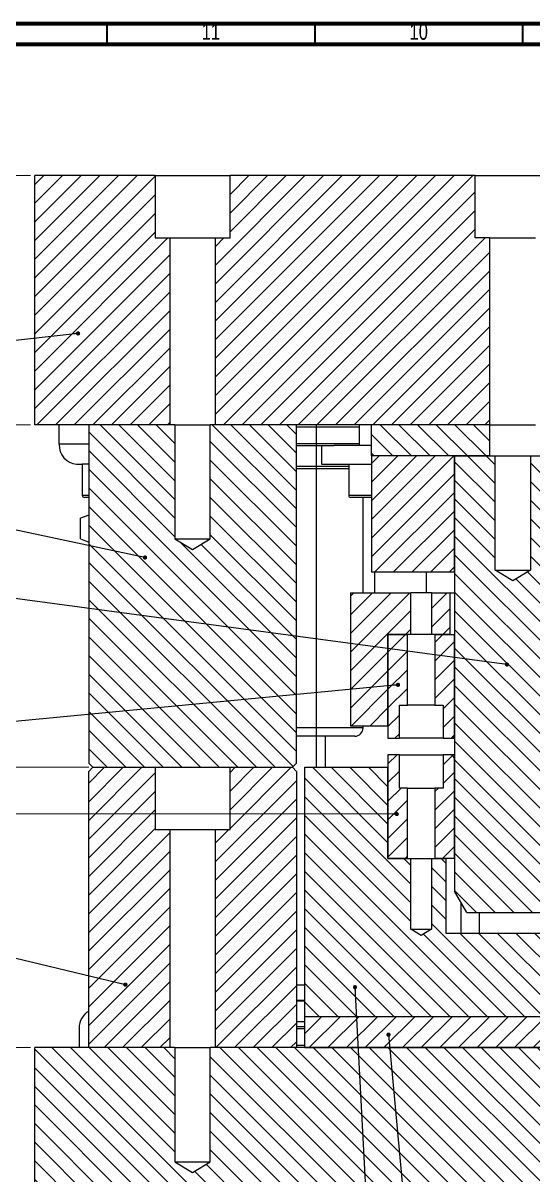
# Model space of a CAD drawing. Header units: millimetres. Extents: x 5 to 1533, y -1183 to 895.
# Drawn here: x 929.7 to 1052.4, y 617.7 to 895.1 of the extents above; entities that cross this region are included whole.
import ezdxf

# ---------------------------------------------------------------- set-up
doc = ezdxf.new("R2010")
doc.units = ezdxf.units.MM
doc.styles.add('SLDTEXTSTYLE13', font='TXT', dxfattribs={"width": 0.75})
doc.dimstyles.new('SLDDIMSTYLE0', dxfattribs={"dimtxt": 3.5, "dimasz": 3.302, "dimexe": 0, "dimexo": 0.0625, "dimgap": 0.875, "dimtad": 1, "dimrnd": 1e-09, "dimzin": 12, "dimdsep": 46, "dimtxsty": 'SLDTEXTSTYLE13', "dimsah": 1, "dimcen": 0.09, "dimadec": 0, "dimazin": 3, "dimtfac": 1, "dimtofl": 0, "dimtmove": 0, "dimatfit": 3, "dimfxl": 1, "dimfrac": 2, "dimtolj": 1, "dimtzin": 12, "dimarcsym": 0})
doc.dimstyles.new('SLDDIMSTYLE2', dxfattribs={"dimtxt": 0.18, "dimasz": 1.016, "dimexe": 0, "dimexo": 0.0625, "dimgap": 0, "dimtad": 0, "dimtih": 1, "dimtoh": 1, "dimdec": 0, "dimrnd": 1e-09, "dimzin": 0, "dimdsep": 46, "dimtxsty": 'Standard', "dimblk1": 'DOT', "dimblk2": 'DOT', "dimsah": 1, "dimcen": 0.09, "dimadec": 0, "dimazin": 0, "dimtfac": 1.016, "dimtdec": 0, "dimtofl": 0, "dimtmove": 0, "dimatfit": 3, "dimldrblk": 'DOT', "dimfxl": 1, "dimfrac": 2, "dimtolj": 1, "dimtzin": 0, "dimarcsym": 0})

# ---------------------------------------------------------------- blocks, each defined once
blk = doc.blocks.new('_D_7')
at = {"color": 7, "linetype": 'Continuous', "lineweight": 18}
for p, q in [((931.52, 648.36), (859.52, 648.36)), ((860.52, 588.36), (860.52, 648.36)), ((1411.52, 588.36), (859.52, 588.36))]:
    blk.add_line(p, q, dxfattribs=at)
for points in [[(860.52, 648.36), (860.02, 645.06), (861.03, 645.06)], [(860.52, 588.36), (861.03, 591.66), (860.02, 591.66)]]:
    blk.add_solid(points, dxfattribs=at)
at = {"color": 7, "linetype": 'Continuous', "lineweight": 18, "insert": (856.01, 619.58), "char_height": 3.5, "attachment_point": 1, "rotation": 90, "style": 'SLDTEXTSTYLE13'}
blk.add_mtext('60', dxfattribs=at)
blk = doc.blocks.new('_D_8')
at = {"color": 7, "linetype": 'Continuous', "lineweight": 18}
for p, q in [((945.52, 715.86), (859.52, 715.86)), ((860.52, 715.86), (860.52, 648.36)), ((931.52, 648.36), (859.52, 648.36))]:
    blk.add_line(p, q, dxfattribs=at)
for points in [[(860.52, 715.86), (860.02, 712.56), (861.03, 712.56)], [(860.52, 648.36), (861.03, 651.66), (860.02, 651.66)]]:
    blk.add_solid(points, dxfattribs=at)
at = {"color": 7, "linetype": 'Continuous', "lineweight": 18, "insert": (856.01, 677.31), "char_height": 3.5, "attachment_point": 1, "rotation": 90, "style": 'SLDTEXTSTYLE13'}
blk.add_mtext('67,50', dxfattribs=at)
blk = doc.blocks.new('_D_9')
at = {"color": 7, "linetype": 'Continuous', "lineweight": 18}
for p, q in [((931.52, 798.36), (859.52, 798.36)), ((860.52, 798.36), (860.52, 715.86)), ((945.52, 715.86), (859.52, 715.86))]:
    blk.add_line(p, q, dxfattribs=at)
for points in [[(860.52, 798.36), (860.02, 795.06), (861.03, 795.06)], [(860.52, 715.86), (861.03, 719.16), (860.02, 719.16)]]:
    blk.add_solid(points, dxfattribs=at)
at = {"color": 7, "linetype": 'Continuous', "lineweight": 18, "insert": (856.01, 753.95), "char_height": 3.5, "attachment_point": 1, "rotation": 90, "style": 'SLDTEXTSTYLE13'}
blk.add_mtext('82,50', dxfattribs=at)
blk = doc.blocks.new('_D_10')
at = {"color": 7, "linetype": 'Continuous', "lineweight": 18}
for p, q in [((931.52, 858.36), (859.52, 858.36)), ((860.52, 798.36), (860.52, 858.36)), ((931.52, 798.36), (859.52, 798.36))]:
    blk.add_line(p, q, dxfattribs=at)
for points in [[(860.52, 858.36), (860.02, 855.06), (861.03, 855.06)], [(860.52, 798.36), (861.03, 801.66), (860.02, 801.66)]]:
    blk.add_solid(points, dxfattribs=at)
at = {"color": 7, "linetype": 'Continuous', "lineweight": 18, "insert": (856.01, 828.33), "char_height": 3.5, "attachment_point": 1, "rotation": 90, "style": 'SLDTEXTSTYLE13'}
blk.add_mtext('60', dxfattribs=at)
blk = doc.blocks.new('_D_11')
at = {"color": 7, "linetype": 'Continuous', "lineweight": 18}
for p, q in [((931.52, 858.36), (847.52, 858.36)), ((848.52, 858.36), (848.52, 468.36)), ((881.52, 468.36), (847.52, 468.36))]:
    blk.add_line(p, q, dxfattribs=at)
for points in [[(848.52, 858.36), (848.02, 855.06), (849.03, 855.06)], [(848.52, 468.36), (849.03, 471.66), (848.02, 471.66)]]:
    blk.add_solid(points, dxfattribs=at)
at = {"color": 7, "linetype": 'Continuous', "lineweight": 18, "insert": (844.01, 665.69), "char_height": 3.5, "attachment_point": 1, "rotation": 90, "style": 'SLDTEXTSTYLE13'}
blk.add_mtext('390', dxfattribs=at)
blk = doc.blocks.new('_Dot')
at = {"color": 0, "linetype": 'ByBlock', "lineweight": -2}
blk.add_line((-0.5, 0), (-1, 0), dxfattribs=at)
at = {"color": 0, "linetype": 'ByBlock', "const_width": 0.5}
blk.add_lwpolyline([(-0.25, 0, 1), (0.25, 0, 1)], format="xyb", close=True, dxfattribs=at)

msp = doc.modelspace()

# ---------------------------------------------------------------- hatches: boundary and pattern name
at = {"linetype": 'Continuous', "lineweight": 18}
h = msp.add_hatch(dxfattribs=at)
h.set_pattern_fill('ANSI31', style=0)
h.paths.add_polyline_path([(932.524, 858.363), (932.524, 798.363), (965.024, 798.363), (965.024, 843.363), (961.524, 843.363), (961.524, 858.363)], flags=0)
h = msp.add_hatch(dxfattribs=at)
h.set_pattern_fill('ANSI31', style=0)
h.paths.add_polyline_path([(976.024, 798.363), (1042.024, 798.363), (1042.024, 843.363), (1038.524, 843.363), (1038.524, 858.363), (979.524, 858.363), (979.524, 843.363), (976.024, 843.363)], flags=0)
h = msp.add_hatch(dxfattribs=at)
h.set_pattern_fill('ANSI31', angle=90, style=0)
h.paths.add_polyline_path([(945.524, 798.363), (945.524, 716.863), (946.524, 715.863), (994.524, 715.863), (995.524, 716.863), (995.524, 798.363), (974.774, 798.363), (974.774, 770.863), (970.524, 768.309), (966.274, 770.863), (966.274, 798.363)], flags=0)
h = msp.add_hatch(dxfattribs=at)
h.set_pattern_fill('ANSI31', angle=90, style=0)
h.paths.add_polyline_path([(1013.524, 790.863), (1042.024, 790.863), (1042.024, 798.363), (1013.524, 798.363)], flags=0)
h = msp.add_hatch(dxfattribs=at)
h.set_pattern_fill('ANSI31', style=0)
h.paths.add_polyline_path([(1033.524, 790.863), (1013.524, 790.863), (1013.524, 762.863), (1033.524, 762.863)], flags=0)
h = msp.add_hatch(dxfattribs=at)
h.set_pattern_fill('ANSI31', angle=90, style=0)
h.paths.add_polyline_path([(1043.274, 790.863), (1033.524, 790.863), (1033.524, 686.059), (1036.524, 680.863), (1058.524, 680.863), (1061.524, 686.059), (1061.524, 790.863), (1051.774, 790.863), (1051.774, 763.363), (1047.524, 760.809), (1043.274, 763.363)], flags=0)
h = msp.add_hatch(dxfattribs=at)
h.set_pattern_fill('ANSI31', style=0)
h.paths.add_polyline_path([(1023.024, 757.863), (1008.524, 757.863), (1008.524, 725.863), (1017.524, 725.863), (1017.524, 747.863), (1023.024, 747.863)], flags=0)
h = msp.add_hatch(dxfattribs=at)
h.set_pattern_fill('ANSI31', style=0)
h.paths.add_polyline_path([(1032.524, 757.863), (1028.024, 757.863), (1028.024, 747.863), (1032.524, 747.863)], flags=0)
h = msp.add_hatch(dxfattribs=at)
h.set_pattern_fill('ANSI31', style=0)
h.paths.add_polyline_path([(1022.224, 747.863), (1017.524, 747.863), (1017.524, 722.863), (1020.274, 722.863), (1020.274, 730.863), (1022.224, 730.863)], flags=0)
h = msp.add_hatch(dxfattribs=at)
h.set_pattern_fill('ANSI31', style=0)
edge = h.paths.add_edge_path(flags=0)
edge.add_line((1033.524, 747.863), (1028.824, 747.863))
edge.add_line((1028.824, 747.863), (1028.824, 730.863))
edge.add_line((1028.824, 730.863), (1030.774, 730.863))
edge.add_line((1030.774, 730.863), (1030.774, 722.863))
edge.add_line((1030.774, 722.863), (1032.524, 722.863))
edge.add_arc((1032.524, 723.863), 1, 270, 360)
edge.add_line((1033.524, 723.863), (1033.524, 747.863))
h = msp.add_hatch(dxfattribs=at)
h.set_pattern_fill('ANSI31', style=0)
h.paths.add_polyline_path([(1020.274, 718.863), (1017.524, 718.863), (1017.524, 693.863), (1022.224, 693.863), (1022.224, 710.863), (1020.274, 710.863)], flags=0)
h = msp.add_hatch(dxfattribs=at)
h.set_pattern_fill('ANSI31', style=0)
edge = h.paths.add_edge_path(flags=0)
edge.add_line((1028.824, 693.863), (1033.524, 693.863))
edge.add_line((1033.524, 693.863), (1033.524, 717.863))
edge.add_arc((1032.524, 717.863), 1, 0, 90)
edge.add_line((1032.524, 718.863), (1030.774, 718.863))
edge.add_line((1030.774, 718.863), (1030.774, 710.863))
edge.add_line((1030.774, 710.863), (1028.824, 710.863))
edge.add_line((1028.824, 710.863), (1028.824, 693.863))
h = msp.add_hatch(dxfattribs=at)
h.set_pattern_fill('ANSI31', style=0)
h.paths.add_polyline_path([(961.524, 715.863), (946.524, 715.863), (945.524, 714.863), (945.524, 648.363), (965.024, 648.363), (965.024, 700.863), (961.524, 700.863)], flags=0)
h = msp.add_hatch(dxfattribs=at)
h.set_pattern_fill('ANSI31', style=0)
h.paths.add_polyline_path([(994.524, 715.863), (979.524, 715.863), (979.524, 700.863), (976.024, 700.863), (976.024, 648.363), (995.524, 648.363), (995.524, 714.863)], flags=0)
h = msp.add_hatch(dxfattribs=at)
h.set_pattern_fill('ANSI31', angle=90, style=0)
h.paths.add_polyline_path([(997.524, 715.863), (997.524, 655.863), (1064.524, 655.863), (1064.524, 675.863), (1031.524, 675.863), (1031.524, 693.863), (1028.024, 693.863), (1028.024, 676.863), (1025.524, 675.361), (1023.024, 676.863), (1023.024, 693.863), (1017.524, 693.863), (1017.524, 715.863)], flags=0)
h = msp.add_hatch(dxfattribs=at)
h.set_pattern_fill('ANSI31', style=0)
h.paths.add_polyline_path([(1072.274, 655.863), (997.524, 655.863), (997.524, 648.363), (1072.274, 648.363)], flags=0)
h = msp.add_hatch(dxfattribs=at)
h.set_pattern_fill('ANSI31', angle=90, style=0)
h.paths.add_polyline_path([(932.524, 588.363), (1292.024, 588.363), (1292.024, 626.363), (1295.774, 626.363), (1295.774, 648.363), (1285.524, 648.363), (1285.524, 610.863), (1251.524, 610.863), (1251.524, 648.363), (1079.924, 648.363), (1079.924, 626.113), (1076.524, 624.07), (1073.124, 626.113), (1073.124, 648.363), (974.774, 648.363), (974.774, 620.863), (970.524, 618.309), (966.274, 620.863), (966.274, 648.363), (932.524, 648.363)], flags=0)

# ---------------------------------------------------------------- linework, layer by layer
at = {"color": 7, "linetype": 'Continuous', "lineweight": 70}
for p, q in [((5, 895), (1495, 895)), ((10, 890), (1490, 890))]:
    msp.add_line(p, q, dxfattribs=at)
at = {"color": 7, "linetype": 'Continuous', "lineweight": 35}
for p, q in [((950, 890), (950, 895)), ((1000, 890), (1000, 895)), ((1050, 890), (1050, 895))]:
    msp.add_line(p, q, dxfattribs=at)
at = {"color": 7, "linetype": 'Continuous', "lineweight": 25}
for p, q in [((961.524, 858.363), (932.524, 858.363)), ((932.524, 798.363), (932.524, 858.363)), ((961.524, 858.363), (961.524, 843.363)), ((961.524, 858.363), (979.524, 858.363)), ((979.524, 843.363), (979.524, 858.363)), ((1038.524, 858.363), (979.524, 858.363)), ((1038.524, 843.363), (1038.524, 858.363)), ((1038.524, 858.363), (1056.524, 858.363)), ((961.524, 843.363), (965.024, 843.363)), ((965.024, 843.363), (965.024, 798.363)), ((965.024, 843.363), (976.024, 843.363)), ((976.024, 798.363), (976.024, 843.363)), ((976.024, 843.363), (979.524, 843.363)), ((1042.024, 843.363), (1038.524, 843.363)), ((1042.024, 798.363), (1042.024, 843.363)), ((1042.024, 843.363), (1053.024, 843.363)), ((965.024, 798.363), (932.524, 798.363)), ((938.452, 793.663), (938.452, 798.363)), ((945.524, 798.363), (945.524, 716.863)), ((966.274, 798.363), (945.524, 798.363)), ((966.274, 798.363), (966.274, 770.863)), ((966.274, 798.363), (974.774, 798.363)), ((974.774, 770.863), (974.774, 798.363)), ((995.524, 798.363), (974.774, 798.363)), ((1042.024, 798.363), (976.024, 798.363)), ((995.524, 716.863), (995.524, 798.363)), ((995.524, 797.863), (1000.272, 797.863)), ((1000.272, 798.363), (1000.272, 797.863)), ((1000.272, 797.863), (1010.567, 797.863)), ((1000.272, 797.863), (1000.272, 793.863)), ((1010.567, 798.363), (1010.567, 793.363)), ((1013.524, 790.863), (1013.524, 798.363)), ((1042.024, 798.363), (1013.524, 798.363)), ((1042.024, 798.363), (1053.024, 798.363)), ((1042.024, 790.863), (1042.024, 798.363)), ((995.524, 793.863), (1000.272, 793.863)), ((1000.272, 793.863), (1010.567, 793.863)), ((1000.272, 793.863), (1000.272, 793.363)), ((995.524, 793.363), (1000.272, 793.363)), ((1000.272, 793.363), (1004.498, 793.363)), ((1000.272, 793.363), (1000.272, 788.399)), ((1001.499, 793.363), (1001.499, 788.863)), ((1013.524, 793.363), (1004.498, 793.363)), ((1013.524, 790.863), (1013.524, 762.863)), ((1033.524, 790.863), (1013.524, 790.863)), ((1042.024, 790.863), (1013.524, 790.863)), ((1033.524, 790.863), (1033.524, 686.059)), ((1033.524, 790.863), (1043.274, 790.863)), ((1033.524, 762.863), (1033.524, 790.863)), ((1043.274, 763.363), (1043.274, 790.863)), ((1043.274, 790.863), (1051.774, 790.863)), ((1051.774, 790.863), (1051.774, 763.363)), ((1051.774, 790.863), (1061.524, 790.863)), ((942.609, 788.863), (943.981, 788.863)), ((943.981, 788.863), (943.981, 781.363)), ((945.524, 788.863), (943.981, 788.863)), ((995.524, 788.399), (1000.272, 788.399)), ((1000.272, 788.399), (1008.067, 788.399)), ((1000.272, 788.399), (1000.272, 787.863)), ((1001.499, 788.863), (1013.524, 788.863)), ((1008.067, 788.863), (1008.067, 781.363)), ((995.524, 787.863), (1000.272, 787.863)), ((1000.272, 787.863), (1008.067, 787.863)), ((1000.272, 787.863), (1000.272, 725.363)), ((1011.524, 757.863), (1011.524, 780.863)), ((1013.524, 780.863), (1011.567, 780.863)), ((945.524, 776.613), (943.524, 775.863)), ((943.524, 770.863), (943.524, 775.863)), ((943.524, 770.863), (945.524, 770.113)), ((966.274, 770.863), (970.524, 768.309)), ((966.274, 770.863), (974.774, 770.863)), ((970.524, 768.309), (974.774, 770.863)), ((1047.524, 760.809), (1043.274, 763.363)), ((1043.274, 763.363), (1051.774, 763.363)), ((1051.774, 763.363), (1047.524, 760.809)), ((1033.524, 762.863), (1013.524, 762.863)), ((1014.274, 762.863), (1014.274, 757.863)), ((1026.774, 757.863), (1026.774, 762.863)), ((1008.524, 757.863), (1008.524, 725.863)), ((1008.524, 757.863), (1023.024, 757.863)), ((1023.024, 747.863), (1023.024, 757.863)), ((1028.024, 757.863), (1023.024, 757.863)), ((1028.024, 757.863), (1028.024, 747.863)), ((1028.024, 757.863), (1032.524, 757.863)), ((1032.524, 747.863), (1032.524, 757.863)), ((1032.524, 757.863), (1033.524, 757.863)), ((1023.024, 747.863), (1017.524, 747.863)), ((1017.524, 725.863), (1017.524, 747.863)), ((1017.524, 747.863), (1022.224, 747.863)), ((1017.524, 747.863), (1017.524, 722.863)), ((1022.224, 730.863), (1022.224, 747.863)), ((1028.024, 747.863), (1023.024, 747.863)), ((1032.524, 747.863), (1028.024, 747.863)), ((1028.824, 747.863), (1028.824, 730.863)), ((1028.824, 747.863), (1033.524, 747.863)), ((1033.524, 723.863), (1033.524, 747.863)), ((1020.274, 730.863), (1022.224, 730.863)), ((1020.274, 722.863), (1020.274, 730.863)), ((1028.824, 730.863), (1022.224, 730.863)), ((1028.824, 730.863), (1030.774, 730.863)), ((1030.774, 730.863), (1030.774, 722.863)), ((1008.524, 725.863), (1017.524, 725.863)), ((1011.524, 725.363), (1011.524, 725.863)), ((1000.272, 723.21), (1000.272, 715.863)), ((1002.524, 715.863), (1002.524, 723.363)), ((1017.524, 722.863), (1020.274, 722.863)), ((1030.774, 722.863), (1020.274, 722.863)), ((1030.774, 722.863), (1032.524, 722.863)), ((1032.524, 722.863), (1033.524, 722.863)), ((1017.524, 718.863), (1017.524, 693.863)), ((1020.274, 718.863), (1017.524, 718.863)), ((1020.274, 710.863), (1020.274, 718.863)), ((1020.274, 718.863), (1030.774, 718.863)), ((1030.774, 718.863), (1030.774, 710.863)), ((1032.524, 718.863), (1030.774, 718.863)), ((1033.524, 718.863), (1032.524, 718.863)), ((945.524, 716.863), (946.524, 715.863)), ((945.524, 714.863), (946.524, 715.863)), ((946.524, 715.863), (994.524, 715.863)), ((946.524, 715.863), (961.524, 715.863)), ((961.524, 715.863), (961.524, 700.863)), ((979.524, 700.863), (979.524, 715.863)), ((979.524, 715.863), (994.524, 715.863)), ((994.524, 715.863), (995.524, 716.863)), ((994.524, 715.863), (995.524, 714.863)), ((997.524, 715.863), (1017.524, 715.863)), ((997.524, 655.863), (997.524, 715.863)), ((1017.524, 693.863), (1017.524, 715.863)), ((1033.524, 693.863), (1033.524, 717.863)), ((945.524, 648.363), (945.524, 714.863)), ((995.524, 714.863), (995.524, 648.363)), ((1022.224, 710.863), (1020.274, 710.863)), ((1022.224, 693.863), (1022.224, 710.863)), ((1022.224, 710.863), (1028.824, 710.863)), ((1028.824, 710.863), (1028.824, 693.863)), ((1030.774, 710.863), (1028.824, 710.863)), ((961.524, 700.863), (965.024, 700.863)), ((965.024, 700.863), (965.024, 648.363)), ((965.024, 700.863), (976.024, 700.863)), ((976.024, 648.363), (976.024, 700.863)), ((976.024, 700.863), (979.524, 700.863)), ((1017.524, 693.863), (1023.024, 693.863)), ((1022.224, 693.863), (1017.524, 693.863)), ((1023.024, 676.863), (1023.024, 693.863)), ((1023.024, 693.863), (1028.024, 693.863)), ((1028.024, 693.863), (1028.024, 676.863)), ((1028.024, 693.863), (1031.524, 693.863)), ((1033.524, 693.863), (1028.824, 693.863)), ((1031.524, 675.863), (1031.524, 693.863)), ((1036.524, 680.863), (1033.524, 686.059)), ((1035.118, 675.863), (1035.118, 683.298)), ((1036.524, 680.863), (1058.524, 680.863)), ((1025.524, 675.361), (1023.024, 676.863)), ((1023.024, 676.863), (1028.024, 676.863)), ((1028.024, 676.863), (1025.524, 675.361)), ((1064.524, 675.863), (1031.524, 675.863)), ((997.524, 663.363), (995.524, 663.363)), ((997.524, 655.863), (1064.524, 655.863)), ((997.524, 648.363), (997.524, 655.863)), ((997.524, 655.863), (1072.274, 655.863)), ((943.224, 653.063), (943.224, 648.363)), ((997.524, 653.363), (995.524, 653.363)), ((997.524, 652.863), (995.524, 652.863)), ((932.524, 588.363), (932.524, 648.363)), ((966.274, 648.363), (932.524, 648.363)), ((965.024, 648.363), (945.524, 648.363)), ((966.274, 648.363), (966.274, 620.863)), ((966.274, 648.363), (974.774, 648.363)), ((974.774, 620.863), (974.774, 648.363)), ((1073.124, 648.363), (974.774, 648.363)), ((995.524, 648.363), (976.024, 648.363)), ((997.524, 648.863), (995.524, 648.863)), ((997.524, 648.363), (1072.274, 648.363)), ((966.274, 620.863), (970.524, 618.309)), ((966.274, 620.863), (974.774, 620.863)), ((970.524, 618.309), (974.774, 620.863))]:
    msp.add_line(p, q, dxfattribs=at)
at = {"color": 8, "linetype": 'Continuous', "lineweight": 25}
for p, q in [((945.524, 793.663), (938.452, 793.663)), ((945.524, 781.363), (943.981, 781.363)), ((1013.524, 781.363), (1008.067, 781.363)), ((1000.272, 725.363), (995.524, 725.363)), ((1011.524, 725.363), (1000.272, 725.363)), ((1039.524, 675.863), (1039.524, 680.863)), ((997.524, 659.732), (995.524, 659.732)), ((997.524, 659.525), (995.524, 659.525)), ((997.524, 654.563), (995.524, 654.563))]:
    msp.add_line(p, q, dxfattribs=at)
at = {"color": 7, "linetype": 'Continuous', "lineweight": 25}
for centre, radius, start, end in [((942.955, 793.363), 4.513, 176.18881, 265.59822), ((944.481, 781.363), 0.5, 180, 270), ((1008.567, 781.363), 0.5, 180, 270), ((1009.524, 725.363), 2, 270, 0), ((1032.524, 723.863), 1, 270, 0), ((1032.524, 717.863), 1, 0, 90), ((948.024, 653.063), 4.8, 121.38817, 180)]:
    msp.add_arc(centre, radius, start, end, dxfattribs=at)
for points, knots in [([(945.524, 780.863), (945.442, 780.863), (944.857, 780.863), (944.534, 780.863), (944.512, 780.863), (944.505, 780.863)], [0, 0, 0, 0, 0.1047577, 0.7484385, 1, 1, 1, 1]), ([(1011.567, 780.863), (1010.954, 780.863), (1010.011, 780.863), (1009.17, 780.863), (1008.741, 780.863), (1008.55, 780.863), (1008.584, 780.863), (1008.591, 780.863)], [0, 0, 0, 0, 0.3590286, 0.552299, 0.7496719, 0.9470437, 1, 1, 1, 1]), ([(1000.272, 725.363), (1000.272, 725.172), (1000.272, 724.792), (1000.272, 724.281), (1000.272, 723.807), (1000.272, 723.437), (1000.272, 723.388), (1000.272, 723.363)], [0, 0, 0, 0, 0.1574722, 0.314472, 0.482441, 0.7305516, 1, 1, 1, 1]), ([(1000.272, 723.363), (999.308, 723.363), (997.811, 723.363), (996.124, 723.363), (995.524, 723.363)], [0, 0, 0, 0, 0.6447389, 1, 1, 1, 1]), ([(1009.524, 723.363), (1009.437, 723.363), (1009.257, 723.363), (1008.011, 723.363), (1006.54, 723.363), (1004.682, 723.363), (1002.55, 723.363), (1000.726, 723.363), (1000.272, 723.363)], [0, 0, 0, 0, 0.2143439, 0.44152662, 0.56000399, 0.67845859, 0.92010817, 1, 1, 1, 1])]:
    msp.add_open_spline(points, degree=3, knots=knots, dxfattribs=at)

# ---------------------------------------------------------------- texts
at = {"color": 7, "linetype": 'Continuous', "lineweight": 0, "char_height": 3.9688, "attachment_point": 2, "style": 'SLDTEXTSTYLE13'}
for s, insert in [('11', (974.92, 895.06)), ('10', (1024.92, 895.06))]:
    msp.add_mtext(s, dxfattribs=dict(at, insert=insert))

# ---------------------------------------------------------------- dimensions: what is measured, and where the dimension line sits
at = {"color": 7, "linetype": 'Continuous', "lineweight": 18}
for base, p1, p2, picture, middle in [((848.524, 468.363), (932.524, 858.363), (882.524, 468.363), '_D_11', (848.524, 669.572)), ((860.524, 858.363), (932.524, 798.363), (932.524, 858.363), '_D_10', (860.524, 830.912)), ((860.524, 715.863), (932.524, 798.363), (946.524, 715.863), '_D_9', (860.524, 759.766)), ((860.524, 648.363), (946.524, 715.863), (932.524, 648.363), '_D_8', (860.524, 683.133)), ((860.524, 648.363), (1412.524, 588.363), (932.524, 648.363), '_D_7', (860.524, 622.164))]:
    dim = msp.add_linear_dim(base=base, p1=p1, p2=p2, angle=90, dimstyle='SLDDIMSTYLE0', dxfattribs=at)
    dim.commit()
    dim.dimension.update_dxf_attribs({"geometry": picture, "text_midpoint": middle, "dimtype": 160})

# ---------------------------------------------------------------- leaders
at = {"color": 7, "linetype": 'Continuous', "lineweight": 0}
for points in [[(942.961, 820.364), (896.024, 815.034)], [(959.064, 766.396), (895.948, 779.792)], [(1046.156, 740.613), (896.011, 760.763)], [(1019.929, 735.727), (896.033, 723.91)], [(1019.632, 704.604), (896.055, 704.693)], [(954.357, 663.512), (895.922, 677.394)], [(1009.576, 662.91), (1020.686, 452.008)], [(1017.651, 651.471), (1035.978, 451.995)]]:
    msp.add_leader(points, dimstyle='SLDDIMSTYLE2', dxfattribs=at)

doc.saveas('drawing.dxf')
